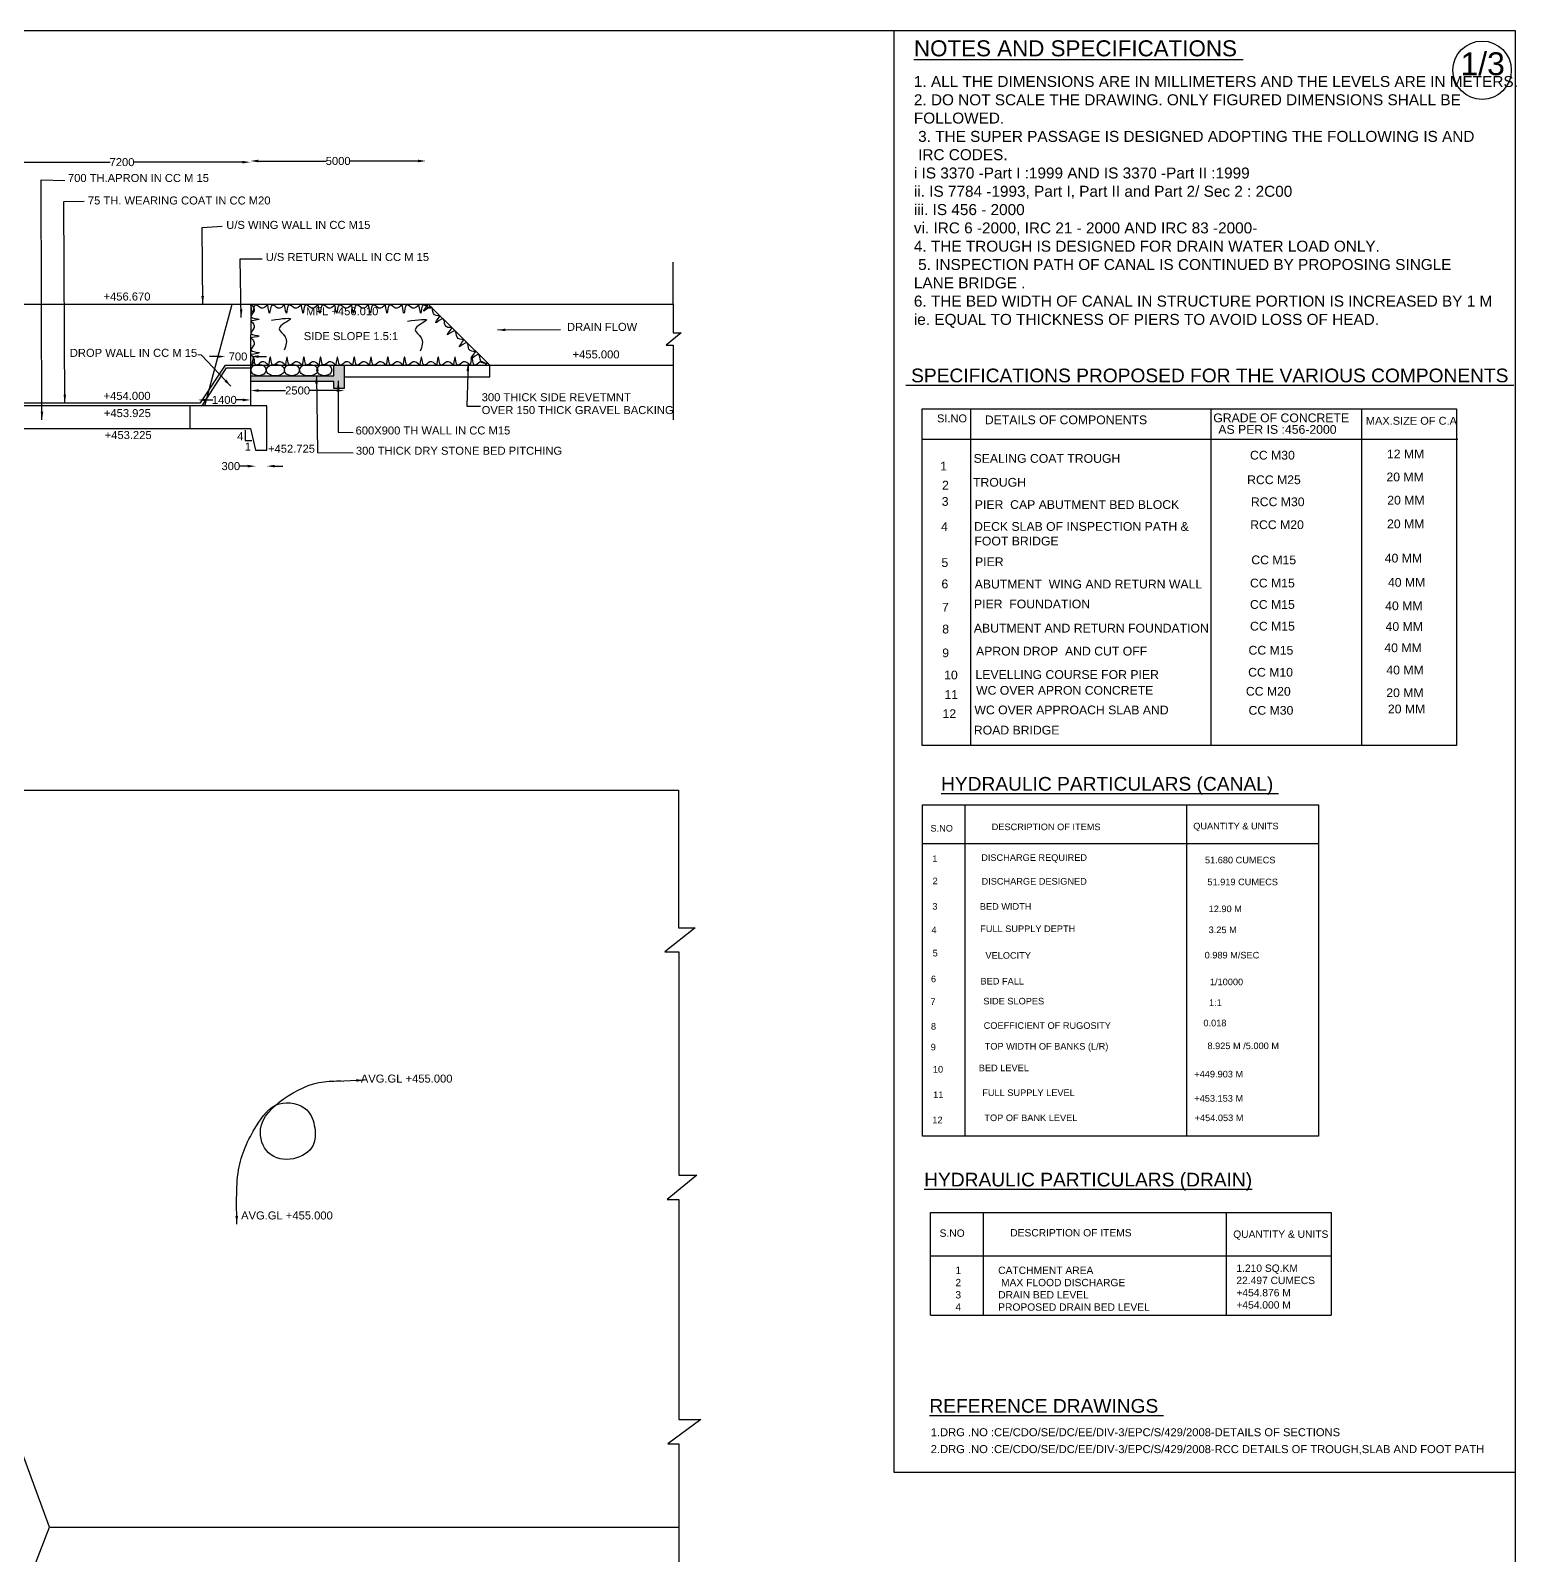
# Model space of a CAD drawing. Header units: millimetres. Extents: x -53213883 to -53195167, y 22134514 to 22146885.
# Drawn here: x -53201666 to -53195167, y 22140217 to 22146885 of the extents above; entities that cross this region are included whole.
import ezdxf

# ---------------------------------------------------------------- set-up
doc = ezdxf.new("R2010")
doc.units = ezdxf.units.MM
doc.header["$MEASUREMENT"] = 0
doc.header["$PDMODE"] = 32
doc.header["$PDSIZE"] = 28
for name, color, linetype in [('DIMENSION', 7, 'Continuous'), ('DIMENSIONS', 7, 'Continuous'), ('DRAWING', 2, 'Continuous'), ('TEXT', 7, 'Continuous')]:
    doc.layers.add(name, color=color, linetype=linetype)
doc.styles.get("Standard").update_dxf_attribs({"font": 'arial.ttf', "height": 35})
doc.dimstyles.get("Standard").update_dxf_attribs({"dimtxt": 35, "dimasz": 35, "dimexe": 0.18, "dimexo": 0.0625, "dimgap": 0.09, "dimtad": 0, "dimtoh": 1, "dimdec": 0, "dimzin": 0, "dimdsep": 46, "dimtxsty": 'Standard', "dimcen": 0.09, "dimse1": 1, "dimse2": 1, "dimadec": 0, "dimazin": 0, "dimtfac": 1, "dimtdec": 0, "dimtofl": 0, "dimtmove": 0, "dimatfit": 3, "dimfxl": 1, "dimtolj": 1, "dimtzin": 0, "dimarcsym": 0})

# ---------------------------------------------------------------- blocks, each defined once
blk = doc.blocks.new('*D62')
at = {"layer": 'Defpoints', "color": 0, "transparency": 16777216}
for p in [(-53201826.5, 22146305.8), (-53200704.4, 22146309.5), (-53200704.4, 22146303.1)]:
    blk.add_point(p, dxfattribs=at)
at = {"layer": 'DIMENSION', "color": 0, "lineweight": -2, "transparency": 16777216}
for p, q in [((-53201791.5, 22146309.5), (-53201317.6, 22146309.5)), ((-53200739.4, 22146309.5), (-53201213.3, 22146309.5))]:
    blk.add_line(p, q, dxfattribs=at)
at = {"layer": 'DIMENSION', "color": 0, "transparency": 16777216}
for points in [[(-53201791.5, 22146315.3), (-53201791.5, 22146303.6), (-53201826.5, 22146309.5)], [(-53200739.4, 22146315.3), (-53200739.4, 22146303.6), (-53200704.4, 22146309.5)]]:
    blk.add_solid(points, dxfattribs=at)
at = {"layer": 'DIMENSION', "color": 0, "transparency": 16777216, "insert": (-53201265.4, 22146309.5), "char_height": 35, "attachment_point": 5}
blk.add_mtext('\\A1;7200', dxfattribs=at)
blk = doc.blocks.new('*D63')
at = {"layer": 'Defpoints', "color": 0, "transparency": 16777216}
for p in [(-53200704.4, 22146309.5), (-53199935.9, 22146314.6), (-53199935.9, 22146301.3)]:
    blk.add_point(p, dxfattribs=at)
at = {"layer": 'DIMENSION', "color": 0, "lineweight": -2, "transparency": 16777216}
for p, q in [((-53200669.4, 22146314.6), (-53200372.4, 22146314.6)), ((-53199970.9, 22146314.6), (-53200267.8, 22146314.6))]:
    blk.add_line(p, q, dxfattribs=at)
at = {"layer": 'DIMENSION', "color": 0, "transparency": 16777216}
for points in [[(-53200669.4, 22146320.5), (-53200669.4, 22146308.8), (-53200704.4, 22146314.6)], [(-53199970.9, 22146320.5), (-53199970.9, 22146308.8), (-53199935.9, 22146314.6)]]:
    blk.add_solid(points, dxfattribs=at)
at = {"layer": 'DIMENSION', "color": 0, "transparency": 16777216, "insert": (-53200320.1, 22146314.6), "char_height": 35, "attachment_point": 5}
blk.add_mtext('\\A1;5000', dxfattribs=at)
blk = doc.blocks.new('*D64')
at = {"layer": 'Defpoints', "color": 0, "transparency": 16777216}
for p in [(-53200702.9, 22145299.6), (-53200292.2, 22145311), (-53200292.2, 22145295.8)]:
    blk.add_point(p, dxfattribs=at)
at = {"layer": 'DIMENSION', "color": 0, "lineweight": -2, "transparency": 16777216}
for p, q in [((-53200667.9, 22145311), (-53200550.1, 22145311)), ((-53200327.2, 22145311), (-53200444.9, 22145311))]:
    blk.add_line(p, q, dxfattribs=at)
at = {"layer": 'DIMENSION', "color": 0, "transparency": 16777216}
for points in [[(-53200667.9, 22145316.8), (-53200667.9, 22145305.2), (-53200702.9, 22145311)], [(-53200327.2, 22145316.8), (-53200327.2, 22145305.2), (-53200292.2, 22145311)]]:
    blk.add_solid(points, dxfattribs=at)
at = {"layer": 'DIMENSION', "color": 0, "transparency": 16777216, "insert": (-53200497.5, 22145311), "char_height": 35, "attachment_point": 5}
blk.add_mtext('\\A1;2500', dxfattribs=at)
blk = doc.blocks.new('*D65')
at = {"layer": 'Defpoints', "color": 0, "transparency": 16777216}
for p in [(-53200933.4, 22145273), (-53200933.4, 22145269.9), (-53200702.9, 22145273)]:
    blk.add_point(p, dxfattribs=at)
at = {"layer": 'DIMENSION', "color": 0, "lineweight": -2, "transparency": 16777216}
for p, q in [((-53200898.4, 22145269.9), (-53200868.8, 22145269.9)), ((-53200737.9, 22145269.9), (-53200767.5, 22145269.9))]:
    blk.add_line(p, q, dxfattribs=at)
at = {"layer": 'DIMENSION', "color": 0, "transparency": 16777216}
for points in [[(-53200898.4, 22145275.7), (-53200898.4, 22145264), (-53200933.4, 22145269.9)], [(-53200737.9, 22145275.7), (-53200737.9, 22145264), (-53200702.9, 22145269.9)]]:
    blk.add_solid(points, dxfattribs=at)
at = {"layer": 'DIMENSION', "color": 0, "transparency": 16777216, "insert": (-53200818.1, 22145269.9), "char_height": 35, "attachment_point": 5}
blk.add_mtext('\\A1;1400', dxfattribs=at)
blk = doc.blocks.new('*D66')
at = {"layer": 'Defpoints', "color": 0, "transparency": 16777216}
for p in [(-53200681, 22145050.9), (-53200632.2, 22145050.9), (-53200681, 22144980.4)]:
    blk.add_point(p, dxfattribs=at)
at = {"layer": 'DIMENSION', "color": 0, "lineweight": -2, "transparency": 16777216}
for p, q in [((-53200716, 22144980.4), (-53200751, 22144980.4)), ((-53200597.2, 22144980.4), (-53200562.2, 22144980.4))]:
    blk.add_line(p, q, dxfattribs=at)
at = {"layer": 'DIMENSION', "color": 0, "transparency": 16777216}
for points in [[(-53200716, 22144986.3), (-53200716, 22144974.6), (-53200681, 22144980.4)], [(-53200597.2, 22144986.3), (-53200597.2, 22144974.6), (-53200632.2, 22144980.4)]]:
    blk.add_solid(points, dxfattribs=at)
at = {"layer": 'DIMENSION', "color": 0, "transparency": 16777216, "insert": (-53200789.6, 22144980.4), "char_height": 35, "attachment_point": 5}
blk.add_mtext('\\A1;300', dxfattribs=at)
blk = doc.blocks.new('*D67')
at = {"layer": 'Defpoints', "color": 0, "transparency": 16777216}
for p in [(-53200813.3, 22145459.6), (-53200813.3, 22145422), (-53200702.9, 22145422)]:
    blk.add_point(p, dxfattribs=at)
at = {"layer": 'DIMENSION', "color": 0, "lineweight": -2, "transparency": 16777216}
for p, q in [((-53200848.3, 22145459.6), (-53200883.3, 22145459.6)), ((-53200667.9, 22145459.6), (-53200632.9, 22145459.6))]:
    blk.add_line(p, q, dxfattribs=at)
at = {"layer": 'DIMENSION', "color": 0, "transparency": 16777216}
for points in [[(-53200848.3, 22145465.4), (-53200848.3, 22145453.8), (-53200813.3, 22145459.6)], [(-53200667.9, 22145465.4), (-53200667.9, 22145453.8), (-53200702.9, 22145459.6)]]:
    blk.add_solid(points, dxfattribs=at)
at = {"layer": 'DIMENSION', "color": 0, "transparency": 16777216, "insert": (-53200758.1, 22145459.6), "char_height": 35, "attachment_point": 5}
blk.add_mtext('\\A1;700', dxfattribs=at)

msp = doc.modelspace()

# ---------------------------------------------------------------- hatches: boundary and pattern name
at = {"layer": 'DIMENSION'}
h = msp.add_hatch(dxfattribs=at)
h.set_pattern_fill('AR-CONC', color=0, style=0)
h.set_pattern_definition([(50, (0, 0), (7.172601826, -0.6275213498), [0.75, -8.25]), (355, (0, 0), (-1.3875133361, 7.521921337), [0.6, -6.6]), (100.4514, (0.598, -0.052), (5.7850938171, 6.8943954206), [0.6374019, -7.01142112]), (46.1842, (0, 2), (10.6724104863, -1.6551901433), [1.125, -12.375]), (96.6356, (0.889, 1.862), (9.3466270555, 9.741178709), [0.95610288, -10.51713]), (351.1842, (0, 2), (9.3466194513, 9.7411860093), [0.9, -9.9]), (21, (1, 1.5), (5.9690705212, -4.02618890665), [0.75, -8.25]), (326, (1, 1.5), (2.4331533192, 7.2515004505), [0.6, -6.6]), (71.4514, (1.4974, 1.1645), (8.4022262858, 3.2253049671), [0.6374019, -7.01142112]), (37.5, (0, 0), (0.12159855317, 3.32893853831), [0, -6.52, 0, -6.7, 0, -6.625]), (7.5, (0, 0), (2.63069537442, 3.94411711882), [0, -3.82, 0, -6.37, 0, -2.525]), (327.5, (-2.23, 0), (5.33822436172, -0.22554871734), [0, -2.5, 0, -7.8, 0, -10.35]), (317.5, (-3.23, 0), (5.83186169342, 1.00104982332), [0, -3.25, 0, -5.18, 0, -7.35])])
edge = h.paths.add_edge_path()
edge.add_line((-53200293.9, 22145422), (-53200308.3, 22145422))
edge.add_spline(control_points=[(-53200308.3, 22145422), (-53200309.6, 22145421.6), (-53200310.8, 22145421.5), (-53200311.9, 22145422), (-53200311.9, 22145422)], knot_values=[56.11105, 56.11105, 56.11105, 56.11105, 58.692818, 61.274585, 61.274585, 61.274585, 61.274585], degree=3, periodic=0)
edge.add_line((-53200311.9, 22145422), (-53200338.4, 22145422))
edge.add_line((-53200338.4, 22145422), (-53200338.4, 22145375.9))
edge.add_line((-53200338.4, 22145375.9), (-53200378.1, 22145375.9))
edge.add_ellipse((-53200380.5, 22145400.7), major_axis=(-33.1, 0), ratio=0.752579, start_angle=85.82676, end_angle=94.17324, ccw=False)
edge.add_line((-53200382.9, 22145375.9), (-53200438.3, 22145375.9))
edge.add_ellipse((-53200448.8, 22145400.4), major_axis=(-39.7, 0), ratio=0.639484, start_angle=74.54858, end_angle=105.45142, ccw=False)
edge.add_line((-53200459.4, 22145375.9), (-53200519.9, 22145375.9))
edge.add_ellipse((-53200522.3, 22145400.7), major_axis=(-33.1, 0), ratio=0.752579, start_angle=85.82676, end_angle=94.17324, ccw=False)
edge.add_line((-53200524.7, 22145375.9), (-53200583.9, 22145375.9))
edge.add_ellipse((-53200594.5, 22145400.4), major_axis=(-39.7, 0), ratio=0.639484, start_angle=74.54858, end_angle=105.45142, ccw=False)
edge.add_line((-53200605, 22145375.9), (-53200665.5, 22145375.9))
edge.add_ellipse((-53200667.9, 22145400.7), major_axis=(-33.1, 0), ratio=0.752579, start_angle=85.82676, end_angle=94.17324, ccw=False)
edge.add_line((-53200670.3, 22145375.9), (-53200702.9, 22145375.9))
edge.add_line((-53200702.9, 22145375.9), (-53200702.9, 22145350.5))
edge.add_line((-53200702.9, 22145350.5), (-53200338.4, 22145350.5))
edge.add_line((-53200338.4, 22145350.5), (-53200338.4, 22145320.5))
edge.add_line((-53200338.4, 22145320.5), (-53200293.9, 22145320.5))
edge.add_line((-53200293.9, 22145320.5), (-53200293.9, 22145422))
h.paths.add_polyline_path([(-53210440.6, 22145196.8), (-53210796.4, 22145196.8), (-53210796.4, 22145171.3), (-53210440.6, 22145171.3)])
edge = h.paths.add_edge_path()
edge.add_line((-53210796.4, 22145243.1), (-53210835, 22145243.1))
edge.add_spline(control_points=[(-53210835, 22145243.1), (-53210836, 22145242.7), (-53210837.2, 22145242.7), (-53210838.5, 22145243.1)], knot_values=[56.11105, 56.11105, 56.11105, 56.11105, 61.274585, 61.274585, 61.274585, 61.274585], degree=3, periodic=0)
edge.add_line((-53210838.5, 22145243.1), (-53210846.5, 22145243.1))
edge.add_line((-53210846.5, 22145243.1), (-53210846.5, 22145193.2))
edge.add_line((-53210846.5, 22145193.2), (-53210846.5, 22145146.1))
edge.add_line((-53210846.5, 22145146.1), (-53210796.4, 22145146.1))
edge.add_line((-53210796.4, 22145146.1), (-53210796.4, 22145243.1))

# ---------------------------------------------------------------- linework, layer by layer
at = {"layer": 'DIMENSION', "color": 0}
for points in [[(-53195173.3, 22134514.2), (-53212670.2, 22134514.2), (-53212670.2, 22146885.2), (-53195173.3, 22146885.2)], [(-53197766.4, 22145230.7), (-53195429.4, 22145230.7), (-53195429.4, 22143759.3), (-53197766.4, 22143759.3)], [(-53197764, 22143499.1), (-53196032.8, 22143499.1), (-53196032.8, 22142051.5), (-53197764, 22142051.5)]]:
    msp.add_lwpolyline(points, close=True, dxfattribs=at)
for points in [[(-53197579, 22143499.1), (-53197579, 22142051.5)], [(-53196609.9, 22143499.1), (-53196609.9, 22142051.5)], [(-53197764, 22143330.4), (-53196032.8, 22143330.4)], [(-53197730.1, 22141268.9), (-53197730.1, 22141716.9), (-53195977.6, 22141716.9), (-53195977.6, 22141268.9)], [(-53197499.2, 22141716.9), (-53197499.2, 22141268.9)], [(-53196436.1, 22141716.9), (-53196436.1, 22141268.9)], [(-53197730.1, 22141528.2), (-53195977.6, 22141528.2)], [(-53197730.1, 22141268.9), (-53195977.6, 22141268.9)]]:
    msp.add_lwpolyline(points, dxfattribs=at)
for centre, major_axis, ratio in [((-53200667.9, 22145400.7), (-33.1, 0), 0.752579), ((-53200594.5, 22145400.4), (-39.7, 0), 0.639484), ((-53200522.3, 22145400.7), (-33.1, 0), 0.752579), ((-53200448.8, 22145400.4), (-39.7, 0), 0.639484), ((-53200380.5, 22145400.7), (-33.1, 0), 0.752579)]:
    msp.add_ellipse(centre, major_axis=major_axis, ratio=ratio, dxfattribs=at)
msp.add_spline([(-53200764.2, 22141779.5), (-53200755.7, 22141903.6), (-53200677.4, 22142096.3), (-53200577.7, 22142192.1), (-53200457.3, 22142165.4), (-53200422.5, 22142086.7), (-53200429.8, 22142011.1), (-53200515.3, 22141952.3), (-53200624.5, 22141978), (-53200659.4, 22142081), (-53200560.1, 22142212.4), (-53200381, 22142289), (-53200295.5, 22142292)], degree=3, dxfattribs=at)
at = {"layer": 'DIMENSIONS', "color": 0}
for points in [[(-53197554, 22145230.7), (-53197554, 22143759.3)], [(-53196504.3, 22145230.7), (-53196504.3, 22143759.3)], [(-53195842.6, 22143759.3), (-53195842.6, 22145230.7)], [(-53197766.4, 22145098.7), (-53195423.8, 22145098.7)]]:
    msp.add_lwpolyline(points, dxfattribs=at)
at = {"layer": 'DRAWING', "color": 0}
for points in [[(-53197889.5, 22146885.2), (-53197889.5, 22140582.2), (-53195173.3, 22140582.2)], [(-53212317.7, 22145570.4), (-53208842.5, 22145570.4), (-53208683.3, 22145654.1), (-53206769, 22145654.1), (-53206769, 22145547.1), (-53203259.6, 22145547.1), (-53203259.6, 22145688.8), (-53198854.4, 22145688.8), (-53198854.4, 22145872.9)], [(-53200903.4, 22145244.3), (-53200783.3, 22145688.8)], [(-53200701.5, 22145688.8), (-53200702.9, 22145422)], [(-53199657.5, 22145422), (-53199926.1, 22145688.8)], [(-53198854.4, 22145688.8), (-53198854.4, 22145562.6), (-53198820.2, 22145562.6), (-53198885.9, 22145509.5), (-53198854.4, 22145509.5), (-53198854.4, 22145182.3)], [(-53210375.3, 22145246.4), (-53206768.5, 22145244.6), (-53203256.6, 22145257.7), (-53200922.6, 22145257.7), (-53200813.3, 22145422), (-53200702.9, 22145422), (-53198854.4, 22145422)], [(-53200702.9, 22145422), (-53200702.9, 22145244.3), (-53203207.1, 22145244.3), (-53203207.1, 22145257.7)], [(-53200914.7, 22145244.3), (-53200808.7, 22145410), (-53200702.9, 22145410)], [(-53200293.9, 22145422), (-53200293.9, 22145320.5), (-53200338.4, 22145320.5), (-53200338.4, 22145350.5), (-53200702.9, 22145350.5)], [(-53200702.9, 22145375.9), (-53200338.4, 22145375.9), (-53200338.4, 22145422)], [(-53200293.9, 22145371.3), (-53199657.5, 22145371.3), (-53199657.5, 22145422)], [(-53206687.7, 22145132.7), (-53206129.4, 22144566.9), (-53203890.8, 22144566.9), (-53203328.9, 22145144.6), (-53200703.2, 22145144.6), (-53200681, 22145050.9), (-53200632.2, 22145050.9), (-53200632.2, 22145244.3), (-53200702.9, 22145244.3)], [(-53200968.7, 22145244.3), (-53200968.7, 22145144.6)], [(-53200726.2, 22145138.1), (-53200726.2, 22145093), (-53200698, 22145093)], [(-53201963.9, 22143564.1), (-53198832.1, 22143564.1), (-53198832.1, 22142962.1), (-53198758.4, 22142962.1), (-53198891.5, 22142856.3), (-53198829.7, 22142856.3), (-53198829.7, 22141880), (-53198751, 22141880), (-53198881.4, 22141774.6), (-53198829.7, 22141774.6), (-53198829.7, 22140812.7), (-53198734, 22140812.7), (-53198877.8, 22140706.2), (-53198829.7, 22140706.2), (-53198829.7, 22139737.5), (-53198765.9, 22139737.5), (-53198894.2, 22139630.7), (-53198843.7, 22139630.7), (-53198843.7, 22138647.7), (-53198749.8, 22138647.7), (-53198897.1, 22138543.9), (-53198845.2, 22138543.9), (-53198845.2, 22137903.4)], [(-53202785.3, 22142778.6), (-53202477.3, 22142778.6), (-53201790.3, 22139802.5), (-53201582.9, 22140341.1), (-53198829.7, 22140341.1)], [(-53201582.9, 22140341.1), (-53202477.3, 22142778.6)]]:
    msp.add_lwpolyline(points, dxfattribs=at)
msp.add_circle((-53195317.2, 22146711.5), 127.6, dxfattribs=at)
for points in [[(-53200701.5, 22145688.8), (-53200687.7, 22145660), (-53200701.5, 22145634.1), (-53200665.9, 22145623.5), (-53200701.5, 22145615.3)], [(-53200628, 22145685.6), (-53200656.9, 22145671.7), (-53200682.7, 22145685.6), (-53200693.3, 22145650), (-53200701.5, 22145685.6)], [(-53200554.6, 22145685.6), (-53200583.4, 22145671.7), (-53200609.2, 22145685.6), (-53200619.8, 22145650), (-53200628, 22145685.6)], [(-53200612, 22145619.2), (-53200529.7, 22145621.7), (-53200577.6, 22145581.4), (-53200552.3, 22145546.1), (-53200555.7, 22145487.4)], [(-53200481.1, 22145685.6), (-53200509.9, 22145671.7), (-53200535.7, 22145685.6), (-53200546.4, 22145650), (-53200554.6, 22145685.6)], [(-53200407.6, 22145685.6), (-53200436.4, 22145671.7), (-53200462.3, 22145685.6), (-53200472.9, 22145650), (-53200481.1, 22145685.6)], [(-53200334.1, 22145685.6), (-53200363, 22145671.7), (-53200388.8, 22145685.6), (-53200399.4, 22145650), (-53200407.6, 22145685.6)], [(-53200260.6, 22145685.6), (-53200289.5, 22145671.7), (-53200315.3, 22145685.6), (-53200325.9, 22145650), (-53200334.1, 22145685.6)], [(-53200187.2, 22145685.6), (-53200216, 22145671.7), (-53200241.8, 22145685.6), (-53200252.5, 22145650), (-53200260.6, 22145685.6)], [(-53200113.7, 22145685.6), (-53200142.5, 22145671.7), (-53200168.4, 22145685.6), (-53200179, 22145650), (-53200187.2, 22145685.6)], [(-53200040.2, 22145685.6), (-53200069.1, 22145671.7), (-53200094.9, 22145685.6), (-53200105.5, 22145650), (-53200113.7, 22145685.6)], [(-53199966.7, 22145685.6), (-53199995.6, 22145671.7), (-53200021.4, 22145685.6), (-53200032, 22145650), (-53200040.2, 22145685.6)], [(-53199873.8, 22145637.4), (-53199903.9, 22145648.1), (-53199912.3, 22145676.2), (-53199945.1, 22145658.6), (-53199925.6, 22145689.5)], [(-53199821.9, 22145585.4), (-53199852.1, 22145596.1), (-53199860.5, 22145624.1), (-53199893.2, 22145606.5), (-53199873.8, 22145637.4)], [(-53200701.5, 22145615.3), (-53200687.7, 22145586.5), (-53200701.5, 22145560.7), (-53200665.9, 22145550), (-53200701.5, 22145541.8)], [(-53200017.2, 22145614.7), (-53199934.8, 22145617.2), (-53199982.7, 22145576.9), (-53199957.5, 22145541.6), (-53199960.9, 22145482.9)], [(-53199770.1, 22145533.3), (-53199800.2, 22145544), (-53199808.6, 22145572.1), (-53199841.3, 22145554.5), (-53199821.9, 22145585.4)], [(-53200701.5, 22145541.8), (-53200687.7, 22145513), (-53200701.5, 22145487.2), (-53200665.9, 22145476.6), (-53200701.5, 22145468.4)], [(-53199718.2, 22145481.3), (-53199748.3, 22145491.9), (-53199756.8, 22145520), (-53199789.5, 22145502.4), (-53199770.1, 22145533.3)], [(-53200624.6, 22145422), (-53200653.4, 22145435.8), (-53200679.2, 22145422), (-53200689.9, 22145457.6), (-53200698.1, 22145422)], [(-53200551.1, 22145422), (-53200579.9, 22145435.8), (-53200605.8, 22145422), (-53200616.4, 22145457.6), (-53200624.6, 22145422)], [(-53200477.6, 22145422), (-53200506.5, 22145435.8), (-53200532.3, 22145422), (-53200542.9, 22145457.6), (-53200551.1, 22145422)], [(-53200404.2, 22145422), (-53200433, 22145435.8), (-53200458.8, 22145422), (-53200469.4, 22145457.6), (-53200477.6, 22145422)], [(-53200330.7, 22145422), (-53200359.5, 22145435.8), (-53200385.3, 22145422), (-53200396, 22145457.6), (-53200404.2, 22145422)], [(-53200257.2, 22145422), (-53200286, 22145435.8), (-53200311.9, 22145422), (-53200322.5, 22145457.6), (-53200330.7, 22145422)], [(-53200183.7, 22145422), (-53200212.6, 22145435.8), (-53200238.4, 22145422), (-53200249, 22145457.6), (-53200257.2, 22145422)], [(-53200110.2, 22145422), (-53200139.1, 22145435.8), (-53200164.9, 22145422), (-53200175.5, 22145457.6), (-53200183.7, 22145422)], [(-53200036.8, 22145422), (-53200065.6, 22145435.8), (-53200091.4, 22145422), (-53200102.1, 22145457.6), (-53200110.2, 22145422)], [(-53199963.3, 22145422), (-53199992.1, 22145435.8), (-53200018, 22145422), (-53200028.6, 22145457.6), (-53200036.8, 22145422)], [(-53199889.8, 22145422), (-53199918.7, 22145435.8), (-53199944.5, 22145422), (-53199955.1, 22145457.6), (-53199963.3, 22145422)], [(-53199816.3, 22145422), (-53199845.2, 22145435.8), (-53199871, 22145422), (-53199881.6, 22145457.6), (-53199889.8, 22145422)], [(-53199742.9, 22145422), (-53199771.7, 22145435.8), (-53199797.5, 22145422), (-53199808.1, 22145457.6), (-53199816.3, 22145422)], [(-53199669.4, 22145422), (-53199698.2, 22145435.8), (-53199724, 22145422), (-53199734.7, 22145457.6), (-53199742.9, 22145422)], [(-53199666.3, 22145429.2), (-53199696.5, 22145439.9), (-53199704.9, 22145467.9), (-53199737.6, 22145450.3), (-53199718.2, 22145481.3)]]:
    msp.add_spline(points, degree=3, dxfattribs=at)
for points, knots in [([(-53199909.9, 22145672.7), (-53199913.9, 22145670.9), (-53199927, 22145669), (-53199954.9, 22145704.8), (-53199957.4, 22145626), (-53199963.6, 22145665.8), (-53199966.7, 22145685.6)], [18.943377, 18.943377, 18.943377, 18.943377, 31.980313, 61.274585, 98.420516, 134.9459, 134.9459, 134.9459, 134.9459]), ([(-53200701.5, 22145468.4), (-53200692.9, 22145459.1), (-53200679.3, 22145444.5), (-53200695.6, 22145427.3), (-53200699.1, 22145422)], [0, 0, 0, 0, 31.980313, 50.388848, 50.388848, 50.388848, 50.388848])]:
    msp.add_open_spline(points, degree=3, knots=knots, dxfattribs=at)

# ---------------------------------------------------------------- texts
at = {"layer": 'DIMENSION', "color": 0}
for s, height, p in [('%%UNOTES AND SPECIFICATIONS ', 70, (-53197802, 22146772.3)), ('1/3', 100, (-53195412, 22146689.8)), ('%%U SPECIFICATIONS PROPOSED FOR THE VARIOUS COMPONENTS ', 60, (-53197837.7, 22145347)), ('%%UHYDRAULIC PARTICULARS (CANAL) ', 60, (-53197683.6, 22143561.4)), ('S.NO', 28.79, (-53197729.9, 22143382.8)), ('DESCRIPTION OF ITEMS', 28.793, (-53197461.9, 22143388.8)), ('QUANTITY & UNITS', 28.793, (-53196580.5, 22143392.2)), ('1', 28.8, (-53197721.5, 22143249.3)), ('DISCHARGE REQUIRED ', 28.793, (-53197507.8, 22143254.5)), ('51.680 CUMECS', 28.793, (-53196529.4, 22143243.7)), ('2', 28.8, (-53197720.3, 22143152.5)), ('DISCHARGE DESIGNED ', 28.793, (-53197506.3, 22143150.7)), ('51.919 CUMECS', 28.793, (-53196518.6, 22143147.9)), ('3', 28.8, (-53197721.5, 22143041.2)), ('BED WIDTH ', 28.79, (-53197513.9, 22143040.9)), ('12.90 M', 28.79, (-53196513.2, 22143030.4)), ('4', 28.8, (-53197725.1, 22142938.4)), ('FULL SUPPLY DEPTH ', 28.793, (-53197512.4, 22142943.3)), ('3.25 M', 28.79, (-53196513.2, 22142938.6)), ('5', 28.8, (-53197720.3, 22142836.8)), ('VELOCITY ', 28.79, (-53197489.4, 22142826.8)), ('0.989 M/SEC', 28.793, (-53196530.8, 22142827.9)), ('6', 28.8, (-53197727.6, 22142724)), ('BED FALL', 28.79, (-53197510.8, 22142713.9)), ('1/10000', 28.79, (-53196507.7, 22142710.9)), ('7', 28.8, (-53197730, 22142624.3)), ('SIDE SLOPES ', 28.793, (-53197498.6, 22142626.9)), ('1:1', 28.79, (-53196511.8, 22142620.4)), ('8', 28.8, (-53197727.6, 22142516.6)), ('COEFFICIENT OF RUGOSITY', 28.793, (-53197497.1, 22142520.2)), ('0.018', 28.79, (-53196536.1, 22142531.3)), ('9', 28.8, (-53197728.8, 22142425.9)), ('TOP WIDTH OF BANKS (L/R)', 28.793, (-53197492.5, 22142429.4)), ('8.925 M /5.000 M', 28.793, (-53196518.5, 22142431.4)), ('BED LEVEL ', 28.79, (-53197518.4, 22142334.8)), ('10', 28.79, (-53197719.1, 22142328.8)), ('+449.903 M', 28.79, (-53196575.9, 22142307.7)), ('11', 28.79, (-53197717.9, 22142217.5)), ('FULL SUPPLY LEVEL', 28.793, (-53197503.2, 22142226.5)), ('+453.153 M', 28.79, (-53196575.9, 22142201.7)), ('12', 28.79, (-53197721.5, 22142107.4)), ('TOP OF BANK LEVEL ', 28.793, (-53197494, 22142116.7)), ('+454.053 M', 28.79, (-53196574.6, 22142116.6)), ('%%UHYDRAULIC PARTICULARS (DRAIN)', 60, (-53197757.3, 22141830.9)), ('S.NO', 32.11, (-53197689.8, 22141610.9)), ('DESCRIPTION OF ITEMS ', 32.108, (-53197380.9, 22141612.5)), ('QUANTITY & UNITS ', 32.108, (-53196405.7, 22141606.4)), ('%%UREFERENCE DRAWINGS ', 60, (-53197734.5, 22140841.6)), ('1.DRG .NO :CE/CDO/SE/DC/EE/DIV-3/EPC/S/429/2008-DETAILS OF SECTIONS ', 35, (-53197728.7, 22140738.8)), ('2.DRG .NO :CE/CDO/SE/DC/EE/DIV-3/EPC/S/429/2008-RCC DETAILS OF TROUGH,SLAB AND FOOT PATH ', 35, (-53197728.7, 22140665.1))]:
    msp.add_text(s, height=height, dxfattribs=at).set_placement(p)
at = {"layer": 'DIMENSION', "color": 0, "attachment_point": 1}
for s, insert, char_height, width in [('{\\H1.3333x;\\L\\P}\\P{\\H1.0667x;1. ALL THE DIMENSIONS ARE IN MILLIMETERS AND THE LEVELS ARE IN METERS. \\P2. DO NOT SCALE THE DRAWING. ONLY FIGURED DIMENSIONS SHALL BE FOLLOWED.\\P 3. THE SUPER PASSAGE IS DESIGNED ADOPTING THE FOLLOWING IS AND\\P IRC CODES.\\Pi IS 3370 -Part I :1999 AND IS 3370 -Part II :1999 \\Pii. IS 7784 -1993, Part I, Part II and Part 2/ Sec 2 : 2C00 \\Piii. IS 456 - 2000 \\Pvi. IRC 6 -2000, IRC 21 - 2000 AND IRC 83 -2000- \\P4. THE TROUGH IS DESIGNED FOR DRAIN WATER LOAD ONLY.\\P 5. INSPECTION PATH OF CANAL IS CONTINUED BY PROPOSING SINGLE LANE BRIDGE . \\P6. THE BED WIDTH OF CANAL IN STRUCTURE PORTION IS INCREASED BY 1 M ie. EQUAL TO THICKNESS OF PIERS TO AVOID LOSS OF HEAD.} ', (-53197802.3, 22146861.3), 45, 2536.001), ('1 2 3 4', (-53197620.8, 22141480.4), 32.11, 37.003), ('CATCHMENT AREA\\P MAX FLOOD DISCHARGE  \\PDRAIN BED LEVEL  \\PPROPOSED DRAIN BED LEVEL ', (-53197433.6, 22141480.4), 32.108, 675.51), ('1.210 SQ.KM 22.497 CUMECS +454.876 M +454.000 M', (-53196392, 22141489.7), 32.108, 360.608)]:
    msp.add_mtext(s, dxfattribs=dict(at, insert=insert, char_height=char_height, width=width))
at = {"layer": 'DIMENSIONS', "color": 0}
msp.add_text('SI.NO', height=34.45, dxfattribs=at).set_placement((-53197700.9, 22145172))
at = {"layer": 'TEXT', "color": 0}
for s, height, p in [('700 TH.APRON IN CC M 15', 35, (-53201501.9, 22146222.9)), ('75 TH. WEARING COAT IN CC M20', 35, (-53201414.6, 22146124.5)), ('U/S WING WALL IN CC M15', 35, (-53200809.4, 22146017.7)), ('U/S RETURN WALL IN CC M 15', 35, (-53200637, 22145877.3)), ('+456.670', 35, (-53201346.2, 22145704.6)), ('MFL +456.010', 35, (-53200461, 22145640.2)), ('SIDE SLOPE 1.5:1', 35, (-53200470.5, 22145531.5)), ('DRAIN FLOW', 35, (-53199319.4, 22145571.9)), ('DROP WALL IN CC M 15', 35, (-53201493.6, 22145458.3)), ('+455.000', 35, (-53199294.9, 22145451.5)), ('+454.000', 35, (-53201345.9, 22145270.3)), ('300 THICK SIDE REVETMNT', 35, (-53199692.4, 22145264.3)), ('+453.925', 35, (-53201344.6, 22145194.8)), ('OVER 150 THICK GRAVEL BACKING', 35, (-53199692.4, 22145208.1)), ('DETAILS OF COMPONENTS', 38.272, (-53197492, 22145163.7)), ('GRADE OF CONCRETE ', 38.272, (-53196493, 22145172.4)), ('MAX.SIZE OF C.A ', 34.445, (-53195825.7, 22145161.5)), ('+453.225', 35, (-53201341.2, 22145098.9)), ('4', 35, (-53200761.7, 22145094)), ('600X900 TH WALL IN CC M15', 35, (-53200244, 22145118.9)), ('AS PER IS :456-2000', 38.272, (-53196470.8, 22145121.8)), ('1', 35, (-53200728.4, 22145048.2)), ('+452.725', 35, (-53200626.9, 22145039.2)), ('300 THICK DRY STONE BED PITCHING', 35, (-53200242.6, 22145030.3)), ('SEALING COAT TROUGH ', 38.272, (-53197541.3, 22144995)), ('CC M30', 38.27, (-53196332.4, 22145009.1)), ('12 MM', 38.27, (-53195733.4, 22145014.5)), ('1 ', 38.27, (-53197687.1, 22144961.5)), ('2', 38.3, (-53197679, 22144878.1)), ('TROUGH ', 38.27, (-53197543.7, 22144890.6)), ('RCC M25', 38.27, (-53196344.8, 22144901.7)), ('20 MM', 38.27, (-53195735.7, 22144914)), ('3', 38.3, (-53197680.4, 22144807)), ('PIER  CAP ABUTMENT BED BLOCK ', 38.272, (-53197535.8, 22144793.2)), ('RCC M30', 38.27, (-53196328.3, 22144805.4)), ('20 MM', 38.27, (-53195732.2, 22144812.5)), ('4', 38.3, (-53197683.9, 22144696.3)), ('DECK SLAB OF INSPECTION PATH & ', 38.272, (-53197538.9, 22144697.6)), ('RCC M20', 38.27, (-53196331.5, 22144705.2)), ('20 MM', 38.27, (-53195732.9, 22144709)), ('FOOT BRIDGE', 38.272, (-53197537.6, 22144633.7)), ('5', 38.3, (-53197681.7, 22144539.6)), ('PIER ', 38.27, (-53197534.7, 22144543.1)), ('CC M15', 38.27, (-53196326.6, 22144551.3)), ('40 MM', 38.27, (-53195743, 22144559.1)), ('6', 38.3, (-53197681.7, 22144446.4)), ('ABUTMENT  WING AND RETURN WALL ', 38.272, (-53197536.4, 22144445.5)), ('CC M15', 38.27, (-53196332.4, 22144450.1)), ('40 MM', 38.27, (-53195729, 22144453.1)), ('7', 38.3, (-53197679.4, 22144344.3)), ('PIER  FOUNDATION ', 38.272, (-53197539.5, 22144358.6)), ('CC M15', 38.27, (-53196332.4, 22144356.4)), ('40 MM', 38.27, (-53195741.2, 22144350.5)), ('CC M15', 38.27, (-53196332.2, 22144261.5)), ('40 MM', 38.27, (-53195739.5, 22144260.2)), ('8', 38.3, (-53197678.3, 22144248.9)), ('ABUTMENT AND RETURN FOUNDATION ', 38.272, (-53197539.9, 22144253)), ('9', 38.3, (-53197678.3, 22144144.7)), ('APRON DROP  AND CUT OFF ', 38.272, (-53197530.5, 22144152.5)), ('CC M15', 38.27, (-53196338.8, 22144156.3)), ('40 MM', 38.27, (-53195744.7, 22144167.2)), ('CC M10', 38.27, (-53196340.4, 22144060)), ('40 MM', 38.27, (-53195736, 22144069.9)), ('10', 38.27, (-53197669.9, 22144048.1)), ('LEVELLING COURSE FOR PIER ', 38.272, (-53197532.9, 22144050.1)), ('11', 38.27, (-53197668.5, 22143962.8)), ('WC OVER APRON CONCRETE ', 38.272, (-53197530.5, 22143981)), ('CC M20', 38.27, (-53196350.3, 22143976.8)), ('20 MM', 38.27, (-53195736.3, 22143970.6)), ('12', 38.27, (-53197676.9, 22143878.9)), ('WC OVER APPROACH SLAB AND  ', 38.272, (-53197537.7, 22143895.3)), ('CC M30', 38.27, (-53196338.8, 22143893.5)), ('20 MM', 38.27, (-53195729.3, 22143899.6)), ('ROAD BRIDGE ', 38.272, (-53197540.1, 22143807.1)), ('AVG.GL +455.000', 35, (-53200221.1, 22142285.1)), ('AVG.GL +455.000', 35, (-53200744.6, 22141686.7))]:
    msp.add_text(s, height=height, dxfattribs=at).set_placement(p)

# ---------------------------------------------------------------- dimensions: what is measured, and where the dimension line sits
at = {"layer": 'DIMENSION', "color": 0}
for base, p1, p2, text, picture, middle in [((-53200704.4, 22146309.5), (-53201826.5, 22146305.8), (-53200704.4, 22146303.1), '7200', '*D62', (-53201265.4, 22146309.5)), ((-53199935.9, 22146314.6), (-53200704.4, 22146309.5), (-53199935.9, 22146301.3), '5000', '*D63', (-53200320.1, 22146314.6)), ((-53200813.3, 22145459.6), (-53200702.9, 22145422), (-53200813.3, 22145422), '700', '*D67', (-53200758.1, 22145459.6)), ((-53200292.2, 22145311), (-53200702.9, 22145299.6), (-53200292.2, 22145295.8), '2500', '*D64', (-53200497.5, 22145311)), ((-53200933.4, 22145269.9), (-53200702.9, 22145273), (-53200933.4, 22145273), '1400', '*D65', (-53200818.1, 22145269.9)), ((-53200681, 22144980.4), (-53200632.2, 22145050.9), (-53200681, 22145050.9), '300', '*D66', (-53200789.6, 22144980.4))]:
    dim = msp.add_linear_dim(base=base, p1=p1, p2=p2, text=text, dimstyle='Standard', dxfattribs=at)
    dim.commit()
    dim.dimension.update_dxf_attribs({"geometry": picture, "text_midpoint": middle})

# ---------------------------------------------------------------- leaders
for points in [[(-53201615.4, 22145183.5), (-53201619, 22146232.5), (-53201515.4, 22146230)], [(-53201515.4, 22145257.7), (-53201520.4, 22146137.4), (-53201431.2, 22146138.3)], [(-53200912.4, 22145688.8), (-53200915, 22146023.9), (-53200827.5, 22146029.3)], [(-53200743.7, 22145630.7), (-53200749.1, 22145886.3), (-53200652.1, 22145886.3)], [(-53199623.6, 22145575.8), (-53199347.2, 22145577.4)], [(-53200789.4, 22145329.6), (-53200917.2, 22145465.6), (-53200933.1, 22145466.6)], [(-53199752.1, 22145430.6), (-53199758.1, 22145242.4), (-53199697.7, 22145242.9)], [(-53200415.3, 22145375.9), (-53200411.2, 22145040.1), (-53200253.9, 22145038.8)], [(-53200319.6, 22145353.6), (-53200320, 22145128.6), (-53200254, 22145126.9)], [(-53200206.4, 22142295.6), (-53200295.5, 22142292)], [(-53200763.5, 22141666.7), (-53200764.2, 22141779.5)]]:
    msp.add_leader(points, dimstyle='Standard', override={"dimgap": 0.09, "dimtad": 0}, dxfattribs=at)

doc.saveas('drawing.dxf')
